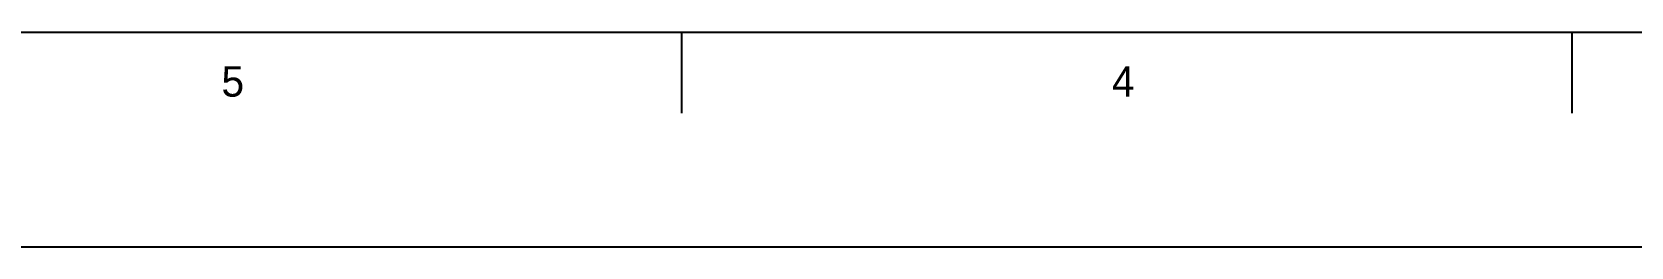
# Model space of a CAD drawing. Header units: millimetres. Extents: x 0 to 594, y 0 to 420.
# Drawn here: x 140.8 to 302.5, y 0 to 21.7 of the extents above; entities that cross this region are included whole.
import ezdxf

# ---------------------------------------------------------------- set-up
doc = ezdxf.new("R2010")
doc.units = ezdxf.units.MM
doc.header["$LTSCALE"] = 32.67
doc.layers.get('0').update_dxf_attribs({"linetype": 'CONTINUOUS'})
doc.styles.add('TEXTSTYLE_3', font='txt')

msp = doc.modelspace()

# ---------------------------------------------------------------- linework, layer by layer
at = {"color": 7, "linetype": 'CONTINUOUS'}
for p, q in [((26.524, 21.711), (566.524, 21.711)), ((206.524, 13.507), (206.524, 21.711)), ((296.524, 13.507), (296.524, 21.711)), ((0, 0), (594, 0))]:
    msp.add_line(p, q, dxfattribs=at)

# ---------------------------------------------------------------- texts
at = {"color": 6, "linetype": 'CONTINUOUS', "char_height": 3.076, "width": 3.07628, "attachment_point": 2, "line_spacing_factor": 0.9, "style": 'TEXTSTYLE_3'}
for s, insert in [('5', (161.139, 18.261)), ('4', (251.139, 18.261))]:
    msp.add_mtext(s, dxfattribs=dict(at, insert=insert))

doc.saveas('drawing.dxf')
